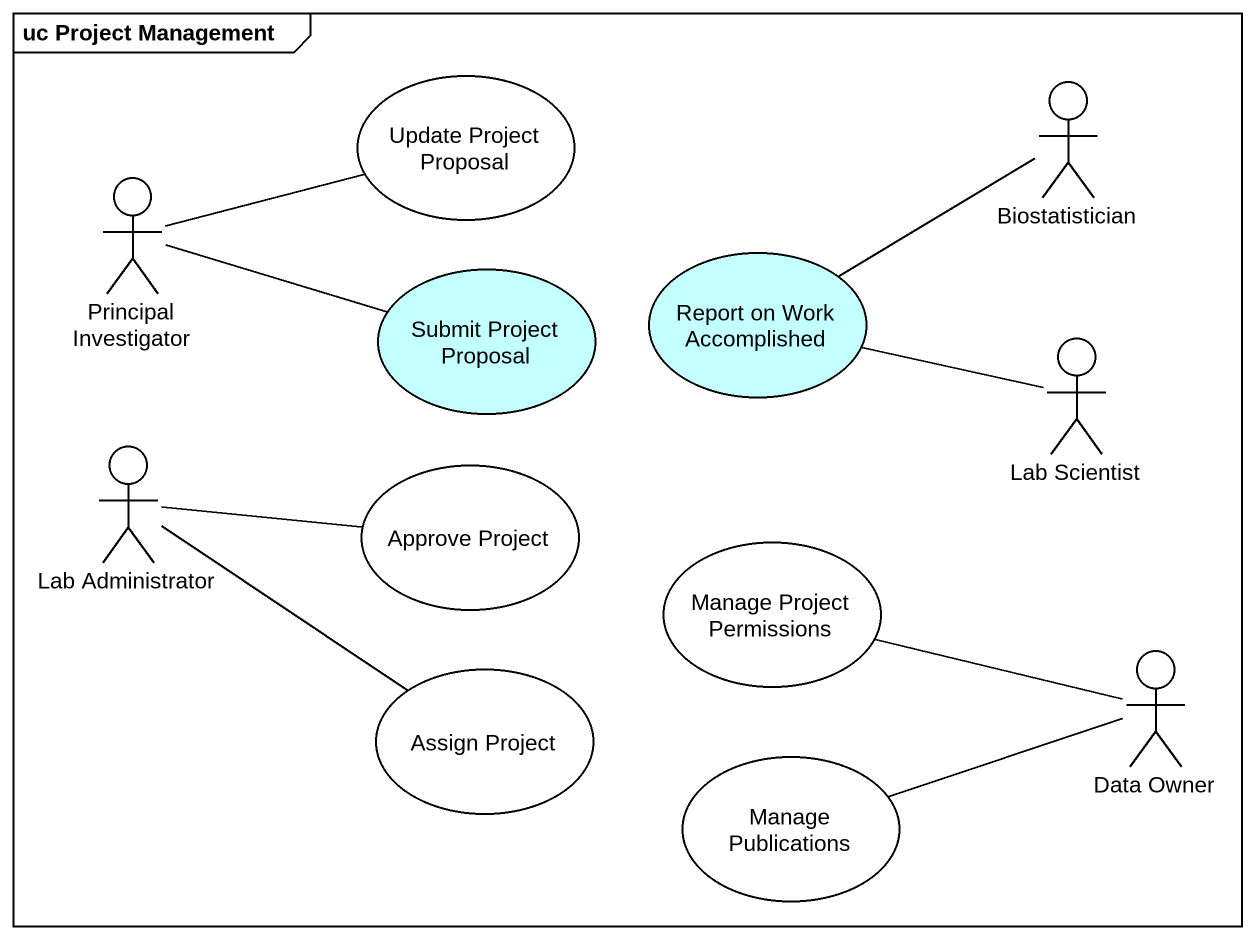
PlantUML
@startuml
mainframe uc Project Management
usecase "Update Project Proposal" as Update_Project_Proposal
actor Biostatistician
actor "Principal Investigator" as Principal_Investigator
usecase "Submit Project Proposal" as Submit_Project_Proposal #C4FFFF
usecase "Report on Work Accomplished" as Report_on_Work_Accomplished #C4FFFF
actor "Lab Scientist" as Lab_Scientist
actor "Lab Administrator" as Lab_Administrator
usecase "Approve Project" as Approve_Project
usecase "Manage Project Permissions" as Manage_Project_Permissions
usecase "Assign Project" as Assign_Project
actor "Data Owner" as Data_Owner
usecase "Manage Publications" as Manage_Publications
Biostatistician -left- Report_on_Work_Accomplished
Principal_Investigator -right- Update_Project_Proposal
Principal_Investigator -right- Submit_Project_Proposal
Lab_Scientist -left- Report_on_Work_Accomplished
Lab_Administrator -right- Approve_Project
Lab_Administrator -right- Assign_Project
Data_Owner -left- Manage_Project_Permissions
Data_Owner -left- Manage_Publications
@enduml
